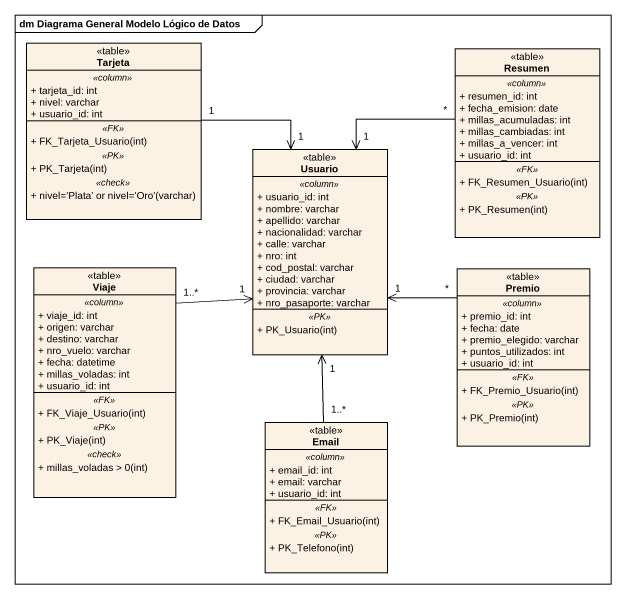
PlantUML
@startuml
mainframe dm Diagrama General Modelo Lógico de Datos
hide circle
hide empty members
skinparam classAttributeIconSize 0
class Tarjeta <<table>> {
  .. <<column>> ..
  + tarjeta_id: int
  + nivel: varchar
  + usuario_id: int
  .. <<FK>> ..
  + FK_Tarjeta_Usuario(int)
  .. <<PK>> ..
  + PK_Tarjeta(int)
  .. <<check>> ..
  + nivel='Plata' or nivel='Oro'(varchar)
}
class Resumen <<table>> {
  .. <<column>> ..
  + resumen_id: int
  + fecha_emision: date
  + millas_acumuladas: int
  + millas_cambiadas: int
  + millas_a_vencer: int
  + usuario_id: int
  .. <<FK>> ..
  + FK_Resumen_Usuario(int)
  .. <<PK>> ..
  + PK_Resumen(int)
}
class Usuario <<table>> {
  .. <<column>> ..
  + usuario_id: int
  + nombre: varchar
  + apellido: varchar
  + nacionalidad: varchar
  + calle: varchar
  + nro: int
  + cod_postal: varchar
  + ciudad: varchar
  + provincia: varchar
  + nro_pasaporte: varchar
  .. <<PK>> ..
  + PK_Usuario(int)
}
class Viaje <<table>> {
  .. <<column>> ..
  + viaje_id: int
  + origen: varchar
  + destino: varchar
  + nro_vuelo: varchar
  + fecha: datetime
  + millas_voladas: int
  + usuario_id: int
  .. <<FK>> ..
  + FK_Viaje_Usuario(int)
  .. <<PK>> ..
  + PK_Viaje(int)
  .. <<check>> ..
  + millas_voladas > 0(int)
}
class Premio <<table>> {
  .. <<column>> ..
  + premio_id: int
  + fecha: date
  + premio_elegido: varchar
  + puntos_utilizados: int
  + usuario_id: int
  .. <<FK>> ..
  + FK_Premio_Usuario(int)
  .. <<PK>> ..
  + PK_Premio(int)
}
class Email <<table>> {
  .. <<column>> ..
  + email_id: int
  + email: varchar
  + usuario_id: int
  .. <<FK>> ..
  + FK_Email_Usuario(int)
  .. <<PK>> ..
  + PK_Telefono(int)
}
Tarjeta "1" -right-> "1" Usuario
Resumen "*" -left-> "1" Usuario
Viaje "1..*" -up-> "1" Usuario
Premio "*" -left-> "1" Usuario
Email "1..*" -up-> "1" Usuario
@enduml
